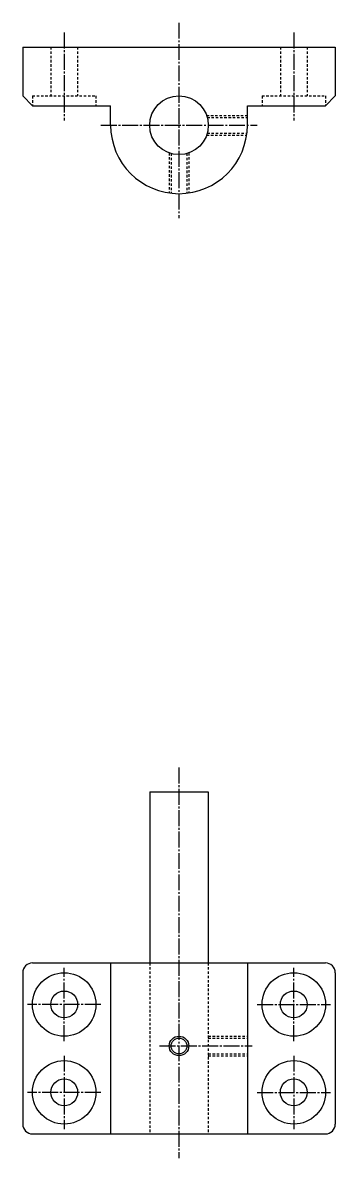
# Model space of a CAD drawing. Extents: x 21 to 323, y 20 to 332.
# Drawn here: x 258.8 to 322.8, y 99.5 to 332 of the extents above; entities outside this region: 2.
import ezdxf

# ---------------------------------------------------------------- set-up
doc = ezdxf.new("R2010")
doc.units = 0
doc.header["$LTSCALE"] = 0.25
doc.linetypes.add('CENTER', pattern=[17.5, 13, -1.5, 1.5, -1.5])
doc.linetypes.add('DASHED', pattern=[3.5, 2, -1.5])
doc.layers.get('0').update_dxf_attribs({"linetype": 'CONTINUOUS'})
doc.layers.add('CENTER', color=1, linetype='CENTER')
doc.styles.get("Standard").update_dxf_attribs({"font": 'txt', "bigfont": 'BIGFONT'})

msp = doc.modelspace()

# ---------------------------------------------------------------- linework, layer by layer
for p, q in [((258.78, 327.01), (322.78, 327.01)), ((258.78, 327.01), (258.78, 317.01)), ((322.78, 327.01), (322.78, 317.01)), ((258.78, 317.01), (260.78, 315.01)), ((322.78, 317.01), (320.78, 315.01)), ((260.78, 315.01), (276.78, 315.01)), ((276.78, 311.01), (276.78, 315.01)), ((304.78, 315.01), (320.78, 315.01)), ((304.78, 311.01), (304.78, 315.01)), ((284.78, 174.52), (284.78, 139.52)), ((284.78, 174.52), (296.78, 174.52)), ((296.78, 174.52), (296.78, 139.52)), ((260.78, 139.52), (320.78, 139.52)), ((276.78, 139.52), (276.78, 104.52)), ((304.78, 139.52), (304.78, 104.52)), ((258.78, 137.52), (258.78, 106.52)), ((322.78, 137.52), (322.78, 106.52)), ((298.78, 124.15), (298.78, 124.15)), ((300.78, 124.15), (300.78, 124.15)), ((260.78, 104.52), (320.78, 104.52))]:
    msp.add_line(p, q)
at = {"color": 3, "linetype": 'DASHED'}
for p, q in [((264.53, 327.01), (264.53, 317.01)), ((270.03, 327.01), (270.03, 317.01)), ((311.53, 327.01), (311.53, 317.01)), ((317.03, 327.01), (317.03, 317.01)), ((260.78, 317.01), (273.78, 317.01)), ((260.78, 317.01), (260.78, 315.01)), ((273.78, 317.01), (273.78, 315.01)), ((307.78, 317.01), (307.78, 315.01)), ((307.78, 317.01), (320.78, 317.01)), ((320.78, 317.01), (320.78, 315.01)), ((296.44, 313.01), (304.78, 313.01)), ((296.56, 312.63), (304.78, 312.63)), ((296.56, 309.39), (304.69, 309.39)), ((296.44, 309.01), (304.64, 309.01)), ((288.78, 305.35), (288.78, 297.15)), ((289.16, 305.23), (289.16, 297.1)), ((292.4, 305.23), (292.4, 297.1)), ((292.78, 305.35), (292.78, 297.15)), ((284.78, 139.52), (284.78, 104.52)), ((296.78, 139.52), (296.78, 104.52)), ((296.78, 124.52), (304.78, 124.52)), ((296.78, 124.15), (304.78, 124.15)), ((296.78, 120.9), (304.78, 120.9)), ((296.78, 120.52), (304.78, 120.52))]:
    msp.add_line(p, q, dxfattribs=at)
for centre, radius in [((290.78, 311.01), 6), ((267.28, 131.02), 6.5), ((314.28, 131.02), 6.5), ((267.28, 131.02), 2.75), ((314.28, 131.02), 2.75), ((290.78, 122.52), 1.62), ((267.28, 113.02), 6.5), ((314.28, 113.02), 6.5), ((267.28, 113.02), 2.75), ((314.28, 113.02), 2.75)]:
    msp.add_circle(centre, radius)
at = {"color": 3}
msp.add_circle((290.78, 122.52), 2, dxfattribs=at)
for centre, radius, start, end in [((290.78, 311.01), 14, 180, 0), ((260.78, 137.52), 2, 90, 180), ((320.78, 137.52), 2, 360, 90), ((260.78, 106.52), 2, 180, 270), ((320.78, 106.52), 2, 270, 0)]:
    msp.add_arc(centre, radius, start, end)
at = {"layer": 'CENTER', "color": 1, "linetype": 'CENTER'}
for p, q in [((290.78, 332.01), (290.78, 292.01)), ((267.28, 330.01), (267.28, 312.01)), ((314.28, 330.01), (314.28, 312.01)), ((274.78, 311.01), (306.78, 311.01)), ((290.78, 179.52), (290.78, 99.52)), ((267.28, 123.52), (267.28, 138.52)), ((314.28, 123.52), (314.28, 138.52)), ((274.78, 131.02), (259.78, 131.02)), ((306.78, 131.02), (321.78, 131.02)), ((286.78, 122.52), (305.78, 122.52)), ((267.28, 120.52), (267.28, 105.52)), ((314.28, 120.52), (314.28, 105.52)), ((274.78, 113.02), (259.78, 113.02)), ((306.78, 113.02), (321.78, 113.02))]:
    msp.add_line(p, q, dxfattribs=at)

# ---------------------------------------------------------------- texts
for s, p in [('MSSTN 12-70', (20, 50)), ('MSSTN12', (20, 20))]:
    msp.add_text(s, height=8).set_placement(p)

doc.saveas('drawing.dxf')
